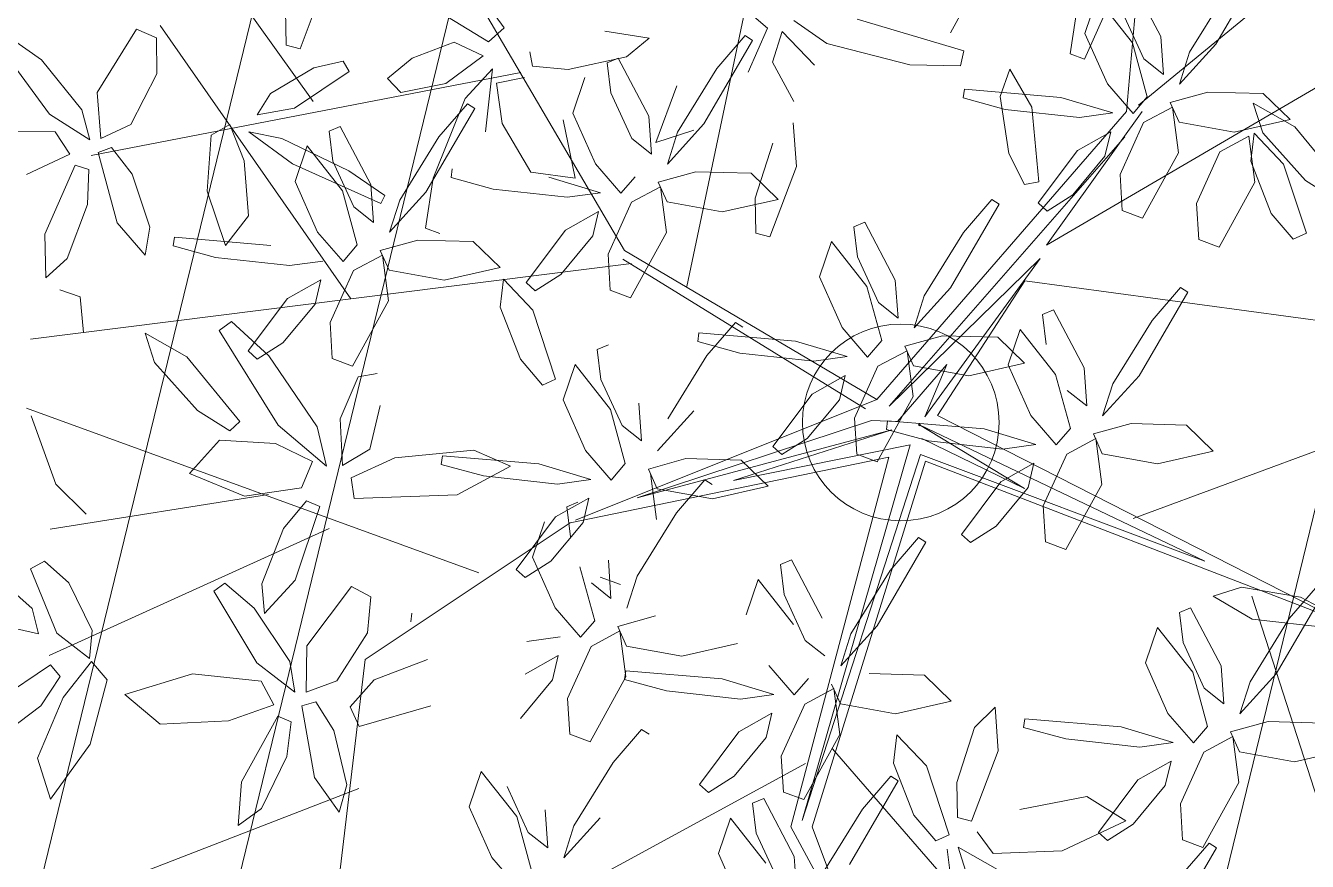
# Model space of a CAD drawing. Header units: millimetres. Extents: x 4980 to 19099, y 3891 to 5773.
# Drawn here: x 11492.33 to 11525.77, y 4866.39 to 4888.2 of the extents above; entities that cross this region are included whole.
import ezdxf

# ---------------------------------------------------------------- set-up
doc = ezdxf.new("R2010")
doc.units = ezdxf.units.MM
doc.layers.add('no3_ahşap gorunus on kalın', color=34, linetype='Continuous', lineweight=20)
doc.layers.add('no3_ölçü tefriş', color=252, linetype='Continuous', lineweight=0)

# ---------------------------------------------------------------- blocks, each defined once
blk = doc.blocks.new('p34')
at = {"color": 68}
for p, q in [((1694.211, -14121.641), (1693.807, -14119.884)), ((1694.626, -14121.385), (1696.025, -14119.712)), ((1696.316, -14119.918), (1695.95, -14120.849)), ((1695.95, -14120.849), (1694.933, -14122.183)), ((1692.951, -14121.176), (1693.734, -14122.154)), ((1694.222, -14122.572), (1694.626, -14121.385)), ((1693.734, -14122.154), (1694.211, -14121.641)), ((1690.45, -14122.307), (1691.557, -14122.016)), ((1691.557, -14122.016), (1693.491, -14122.355)), ((1694.933, -14122.183), (1694.222, -14122.572)), ((1691.074, -14122.734), (1690.45, -14122.307)), ((1693.491, -14122.355), (1693.461, -14122.731)), ((1694.323, -14122.844), (1695.467, -14122.467)), ((1695.467, -14122.467), (1697.314, -14123.072)), ((1685.284, -14123.84), (1686.868, -14122.79)), ((1690.238, -14122.735), (1690.186, -14123.299)), ((1692.571, -14122.915), (1691.074, -14122.734)), ((1692.288, -14123.78), (1693.95, -14122.86)), ((1693.461, -14122.731), (1692.571, -14122.915)), ((1693.95, -14122.86), (1694.164, -14123.17)), ((1694.861, -14123.512), (1694.323, -14122.844)), ((1682.568, -14122.911), (1681.987, -14124.007)), ((1694.164, -14123.17), (1693.613, -14123.859)), ((1697.314, -14123.072), (1697.217, -14123.63)), ((1679.223, -14123.492), (1680.671, -14124.82)), ((1681.381, -14124.322), (1681.371, -14123.339)), ((1690.186, -14123.299), (1689.295, -14123.599)), ((1696.306, -14123.858), (1694.861, -14123.512)), ((1679.573, -14124.831), (1678.405, -14123.875)), ((1681.519, -14124.785), (1682.979, -14123.718)), ((1682.979, -14123.718), (1683.264, -14124.026)), ((1684.711, -14124.793), (1685.284, -14123.84)), ((1691.641, -14124.685), (1692.288, -14123.78)), ((1693.613, -14123.859), (1692.377, -14124.635)), ((1697.217, -14123.63), (1696.306, -14123.858)), ((1681.987, -14124.007), (1681.381, -14124.322)), ((1683.264, -14124.026), (1682.866, -14124.778)), ((1680.433, -14125.139), (1679.573, -14124.831)), ((1680.671, -14124.82), (1680.433, -14125.139)), ((1681.074, -14125.768), (1681.519, -14124.785)), ((1682.866, -14124.778), (1681.801, -14125.667)), ((1692.377, -14124.635), (1691.641, -14124.685)), ((1677.269, -14125.649), (1678.225, -14125.068)), ((1678.225, -14125.068), (1679.922, -14125.339)), ((1688.976, -14125.589), (1689.667, -14125.164)), ((1689.667, -14125.164), (1689.325, -14126.37)), ((1679.922, -14125.339), (1681.012, -14125.841)), ((1692.049, -14125.343), (1692.018, -14126.48)), ((1692.278, -14125.317), (1692.049, -14125.343)), ((1692.667, -14127.812), (1692.278, -14125.317)), ((1678.903, -14126.316), (1677.269, -14125.649)), ((1681.012, -14125.841), (1680.639, -14126.347)), ((1681.801, -14125.667), (1681.074, -14125.768)), ((1688.029, -14126.973), (1688.976, -14125.589)), ((1693.644, -14125.86), (1692.385, -14126.661)), ((1695.087, -14125.618), (1693.644, -14125.86)), ((1695.477, -14126.027), (1695.087, -14125.618)), ((1680.639, -14126.347), (1678.903, -14126.316)), ((1689.325, -14126.37), (1688.013, -14128.112)), ((1692.018, -14126.48), (1692.27, -14128.408)), ((1680.385, -14126.889), (1679.849, -14127.968)), ((1681.324, -14128.47), (1680.385, -14126.889)), ((1692.385, -14126.661), (1693.274, -14127.065)), ((1693.274, -14127.065), (1694.647, -14126.612)), ((1686.147, -14128.698), (1686.38, -14127.164)), ((1686.38, -14127.164), (1687.41, -14127.715)), ((1687.712, -14127.922), (1688.029, -14126.973)), ((1688.155, -14129.106), (1690.188, -14127.026)), ((1690.188, -14127.026), (1690.491, -14127.284)), ((1690.491, -14127.284), (1689.854, -14128.445)), ((1687.41, -14127.715), (1687.674, -14129.158)), ((1688.013, -14128.112), (1687.712, -14127.922)), ((1691.425, -14128.564), (1689.852, -14127.893)), ((1679.849, -14127.968), (1680.352, -14129.678)), ((1681.564, -14130.257), (1681.324, -14128.47)), ((1682.001, -14130.04), (1683.549, -14128.504)), ((1683.549, -14128.504), (1683.82, -14128.736)), ((1692.105, -14129.288), (1691.425, -14128.564)), ((1692.27, -14128.408), (1692.591, -14129.223)), ((1683.82, -14128.736), (1683.369, -14129.629)), ((1686.713, -14130.086), (1686.147, -14128.698)), ((1687.417, -14130.585), (1688.155, -14129.106)), ((1687.674, -14129.158), (1687.45, -14130.202)), ((1680.352, -14129.678), (1681.042, -14130.723)), ((1683.369, -14129.629), (1682.233, -14130.863)), ((1684.031, -14129.676), (1683.299, -14129.929)), ((1683.299, -14129.929), (1684.331, -14130.496)), ((1685.572, -14129.886), (1684.031, -14129.676)), ((1686.415, -14130.294), (1685.572, -14129.886)), ((1681.042, -14130.723), (1681.564, -14130.257)), ((1681.489, -14131.185), (1682.001, -14130.04)), ((1687.45, -14130.202), (1686.713, -14130.086)), ((1677.758, -14130.572), (1678.887, -14130.385)), ((1678.339, -14131.055), (1677.758, -14130.572)), ((1678.887, -14130.385), (1680.781, -14130.901)), ((1684.331, -14130.496), (1686.349, -14130.665)), ((1686.349, -14130.665), (1686.415, -14130.294)), ((1680.781, -14130.901), (1680.717, -14131.273)), ((1682.233, -14130.863), (1681.489, -14131.185)), ((1679.813, -14131.374), (1678.339, -14131.055)), ((1681.564, -14131.465), (1682.739, -14131.196)), ((1682.739, -14131.196), (1684.522, -14131.968)), ((1679.451, -14132.209), (1681.192, -14131.446)), ((1680.717, -14131.273), (1679.813, -14131.374)), ((1681.192, -14131.446), (1681.376, -14131.775)), ((1682.039, -14132.18), (1681.564, -14131.465)), ((1681.376, -14131.775), (1680.764, -14132.41)), ((1678.724, -14133.05), (1679.451, -14132.209)), ((1683.445, -14132.658), (1682.039, -14132.18)), ((1684.522, -14131.968), (1684.374, -14132.515)), ((1680.764, -14132.41), (1679.462, -14133.069)), ((1684.374, -14132.515), (1683.445, -14132.658)), ((1681.018, -14133.025), (1681.463, -14132.675)), ((1681.463, -14132.675), (1682.293, -14133.116)), ((1679.462, -14133.069), (1678.724, -14133.05)), ((1681.985, -14134.71), (1681.018, -14133.025)), ((1682.293, -14133.116), (1683.135, -14134.34))]:
    blk.add_line(p, q, dxfattribs=at)
at = {"color": 44}
for p, q in [((1694.436, -14137.067), (1688.808, -14122.302)), ((1685.654, -14135.103), (1687.026, -14122.623)), ((1698.592, -14133.078), (1693.838, -14122.703)), ((1691.802, -14130.168), (1697.552, -14123.652)), ((1686.342, -14129.293), (1684.107, -14123.977)), ((1696.572, -14127.998), (1699.979, -14124.041)), ((1685.85, -14131.036), (1680.9, -14124.728)), ((1694.72, -14136.809), (1705.34, -14126.519)), ((1679.44, -14133.399), (1676.031, -14128.502)), ((1682.755, -14132.766), (1671.775, -14134.094)), ((1687.482, -14137.116), (1682.755, -14132.766)), ((1692.198, -14143.891), (1694.497, -14136.818)), ((1692.508, -14144.125), (1694.72, -14136.809)), ((1691.114, -14144.782), (1687.482, -14137.116)), ((1692.508, -14144.125), (1687.589, -14137.234)), ((1682.842, -14144.569), (1676.283, -14137.346)), ((1694.199, -14138.612), (1712.916, -14138.004)), ((1691.944, -14144.122), (1688.533, -14138.654)), ((1688.533, -14138.654), (1691.834, -14144.693)), ((1691.834, -14144.693), (1689.564, -14140.991)), ((1689.564, -14140.991), (1691.56, -14145.247)), ((1692.072, -14144.782), (1691.944, -14144.122)), ((1692.508, -14144.125), (1701.348, -14148.674)), ((1681.141, -14144.583), (1678.323, -14147.141)), ((1691.114, -14144.782), (1681.141, -14144.583)), ((1692.412, -14144.474), (1697.09, -14147.395)), ((1700.697, -14148.791), (1692.412, -14144.474)), ((1691.56, -14145.247), (1681.376, -14144.838)), ((1681.376, -14144.838), (1691.38, -14145.568)), ((1693.827, -14145.686), (1692.072, -14144.782)), ((1683.379, -14145.161), (1673.489, -14159.11)), ((1681.275, -14145.128), (1678.323, -14147.141)), ((1691.245, -14145.741), (1681.275, -14145.128)), ((1690.433, -14153.439), (1692.127, -14145.361)), ((1691.38, -14145.568), (1690.433, -14153.439)), ((1692.127, -14145.361), (1691.165, -14148.417)), ((1691.165, -14148.417), (1691.795, -14145.506)), ((1697.09, -14147.395), (1692.365, -14145.451)), ((1692.365, -14145.451), (1693.827, -14145.686)), ((1689.745, -14157.312), (1691.245, -14145.741)), ((1692.477, -14145.759), (1689.745, -14157.312)), ((1696.426, -14147.139), (1692.477, -14145.759)), ((1701.348, -14148.674), (1714.309, -14146.676)), ((1696.426, -14147.139), (1697.633, -14158.576)), ((1701.444, -14149.067), (1697.468, -14147.471)), ((1709.373, -14159.799), (1697.468, -14147.471)), ((1701.586, -14148.938), (1711.355, -14156.272)), ((1691.075, -14151.353), (1700.732, -14165.701)), ((1689.842, -14154.849), (1677.356, -14162.512))]:
    blk.add_line(p, q, dxfattribs=at)
at = {"color": 66}
for p, q in [((1694.647, -14126.612), (1695.477, -14126.027)), ((1695.413, -14126.554), (1694.872, -14127.859)), ((1695.445, -14127.429), (1695.413, -14126.554)), ((1696.51, -14126.865), (1695.893, -14126.654)), ((1695.893, -14126.654), (1696.293, -14127.563)), ((1697.432, -14127.802), (1696.51, -14126.865)), ((1697.837, -14126.959), (1698.717, -14126.729)), ((1697.827, -14127.336), (1697.837, -14126.959)), ((1695.041, -14129.331), (1695.445, -14127.429)), ((1696.293, -14127.563), (1697.554, -14128.72)), ((1699.776, -14127.575), (1697.827, -14127.336)), ((1689.852, -14127.893), (1689.702, -14128.17)), ((1694.872, -14127.859), (1694.409, -14130.341)), ((1697.787, -14128.508), (1697.432, -14127.802)), ((1689.702, -14128.17), (1690.272, -14128.717)), ((1694.438, -14128.029), (1693.294, -14128.913)), ((1695.411, -14128.115), (1694.438, -14128.029)), ((1694.491, -14129.289), (1695.411, -14128.115)), ((1689.854, -14128.445), (1688.351, -14130.104)), ((1695.925, -14128.583), (1695.186, -14128.862)), ((1696.111, -14128.837), (1695.925, -14128.583)), ((1697.554, -14128.72), (1697.787, -14128.508)), ((1690.272, -14128.717), (1691.453, -14129.294)), ((1693.294, -14128.913), (1692.706, -14129.742)), ((1695.186, -14128.862), (1694.157, -14129.68)), ((1694.829, -14129.969), (1696.111, -14128.837)), ((1691.453, -14129.294), (1692.105, -14129.288)), ((1693.21, -14129.997), (1694.491, -14129.289)), ((1694.634, -14130.393), (1695.041, -14129.331)), ((1690.18, -14130.065), (1691.078, -14129.79)), ((1691.078, -14129.79), (1692.539, -14130.062)), ((1692.706, -14129.742), (1693.21, -14129.997)), ((1694.157, -14129.68), (1693.882, -14130.271)), ((1697.617, -14129.738), (1697.348, -14130.162)), ((1698.284, -14130.237), (1697.617, -14129.738)), ((1688.351, -14130.104), (1687.417, -14130.585)), ((1690.112, -14130.628), (1690.18, -14130.065)), ((1692.539, -14130.062), (1693.111, -14130.701)), ((1693.882, -14130.271), (1694.829, -14129.969)), ((1697.348, -14130.162), (1697.846, -14131.243)), ((1698.948, -14131.205), (1698.284, -14130.237)), ((1694.409, -14130.341), (1694.634, -14130.393)), ((1688.696, -14130.645), (1687.526, -14130.988)), ((1689.872, -14130.835), (1688.696, -14130.645)), ((1690.074, -14131.295), (1689.872, -14130.835)), ((1691.987, -14131.136), (1690.112, -14130.628)), ((1693.111, -14130.701), (1691.987, -14131.136)), ((1693.214, -14130.618), (1692.766, -14130.964)), ((1693.709, -14131.506), (1693.214, -14130.618)), ((1694.606, -14130.798), (1693.732, -14130.738)), ((1693.732, -14130.738), (1694.973, -14131.414)), ((1699.174, -14132.068), (1699.551, -14130.874)), ((1687.526, -14130.988), (1688.114, -14131.581)), ((1692.766, -14130.964), (1692.855, -14132.424)), ((1697.846, -14131.243), (1698.783, -14132.024)), ((1698.783, -14132.024), (1698.948, -14131.205)), ((1686.764, -14131.488), (1687.271, -14131.287)), ((1687.498, -14134.079), (1686.764, -14131.488)), ((1687.271, -14131.287), (1688.052, -14132.266)), ((1688.114, -14131.581), (1689.287, -14131.57)), ((1688.052, -14132.266), (1688.726, -14134.221)), ((1699.623, -14132.377), (1699.174, -14132.068)), ((1688.166, -14133.487), (1688.136, -14134.625)), ((1688.395, -14133.462), (1688.166, -14133.487)), ((1688.785, -14135.956), (1688.395, -14133.462)), ((1684.219, -14133.661), (1683.99, -14133.686)), ((1688.549, -14135.256), (1687.498, -14134.079)), ((1688.726, -14134.221), (1688.549, -14135.256)), ((1688.136, -14134.625), (1688.387, -14136.553)), ((1679.661, -14136.312), (1678.517, -14137.197)), ((1680.634, -14136.398), (1679.661, -14136.312)), ((1679.714, -14137.573), (1680.634, -14136.398)), ((1678.517, -14137.197), (1677.929, -14138.025)), ((1680.409, -14137.146), (1679.38, -14137.964)), ((1678.433, -14138.281), (1679.714, -14137.573)), ((1679.38, -14137.964), (1679.105, -14138.555)), ((1679.105, -14138.555), (1680.052, -14138.253)), ((1679.829, -14139.082), (1678.955, -14139.021)), ((1678.955, -14139.021), (1680.196, -14139.698))]:
    blk.add_line(p, q, dxfattribs=at)
at = {"color": 64}
for p, q in [((1701.364, -14130.323), (1699.623, -14132.377)), ((1696.454, -14131.401), (1694.606, -14130.798)), ((1694.015, -14132.919), (1693.709, -14131.506)), ((1694.056, -14131.628), (1695.374, -14131.51)), ((1694.973, -14131.414), (1697.392, -14132.135)), ((1695.374, -14131.51), (1697.589, -14131.832)), ((1697.468, -14131.918), (1696.454, -14131.401)), ((1694.01, -14132.023), (1694.056, -14131.628)), ((1695.726, -14131.939), (1695.498, -14131.964)), ((1697.392, -14132.135), (1697.468, -14131.918)), ((1697.589, -14131.832), (1698.51, -14132.338)), ((1695.498, -14131.964), (1695.467, -14133.101)), ((1692.855, -14132.424), (1693.519, -14133.76)), ((1698.51, -14132.338), (1696.87, -14132.551)), ((1697.182, -14132.921), (1698.174, -14132.525)), ((1698.174, -14132.525), (1698.489, -14133.202)), ((1693.519, -14133.76), (1694.015, -14132.919)), ((1696.131, -14133.945), (1697.182, -14132.921)), ((1695.467, -14133.101), (1695.718, -14135.029)), ((1699.172, -14133.181), (1698.827, -14133.333)), ((1698.827, -14133.333), (1698.959, -14134.26)), ((1692.515, -14134.003), (1693.247, -14133.916)), ((1693.247, -14133.916), (1692.648, -14134.852)), ((1696.248, -14135.107), (1696.131, -14133.945)), ((1691.321, -14134.842), (1692.515, -14134.003)), ((1698.959, -14134.26), (1699.644, -14135.657)), ((1693.301, -14134.514), (1693.151, -14134.791)), ((1694.874, -14135.185), (1693.301, -14134.514)), ((1696.04, -14135.844), (1696.116, -14134.433)), ((1697.652, -14134.445), (1696.248, -14135.107)), ((1690.806, -14135.558), (1691.321, -14134.842)), ((1692.648, -14134.852), (1691.036, -14135.857)), ((1693.151, -14134.791), (1693.721, -14135.339)), ((1697.887, -14134.65), (1696.743, -14135.534)), ((1698.86, -14134.736), (1697.887, -14134.65)), ((1695.554, -14135.909), (1694.874, -14135.185)), ((1695.718, -14135.029), (1696.04, -14135.844)), ((1699.374, -14135.205), (1698.635, -14135.483)), ((1699.56, -14135.459), (1699.374, -14135.205)), ((1700.262, -14136.123), (1700.157, -14134.95)), ((1691.036, -14135.857), (1690.806, -14135.558)), ((1693.721, -14135.339), (1694.902, -14135.915)), ((1696.743, -14135.534), (1696.154, -14136.363)), ((1698.635, -14135.483), (1697.606, -14136.301)), ((1698.277, -14136.591), (1699.56, -14135.459)), ((1694.902, -14135.915), (1695.554, -14135.909)), ((1699.644, -14135.657), (1700.262, -14136.123)), ((1685.969, -14136.037), (1685.82, -14136.314)), ((1687.543, -14136.708), (1685.969, -14136.037)), ((1688.709, -14137.368), (1688.785, -14135.956)), ((1690.556, -14136.173), (1689.412, -14137.057)), ((1691.529, -14136.259), (1690.556, -14136.173)), ((1690.608, -14137.433), (1691.529, -14136.259)), ((1686.38, -14136.372), (1685.235, -14137.256)), ((1685.82, -14136.314), (1686.39, -14136.862)), ((1687.352, -14136.458), (1686.38, -14136.372)), ((1688.387, -14136.553), (1688.709, -14137.368)), ((1693.628, -14136.687), (1694.527, -14136.412)), ((1694.527, -14136.412), (1695.987, -14136.683)), ((1696.154, -14136.363), (1696.659, -14136.619)), ((1697.606, -14136.301), (1697.331, -14136.893)), ((1697.331, -14136.893), (1698.277, -14136.591)), ((1684.046, -14137.631), (1683.366, -14136.907)), ((1684.211, -14136.752), (1684.532, -14137.567)), ((1686.39, -14136.862), (1687.571, -14137.439)), ((1687.867, -14136.927), (1687.127, -14137.206)), ((1688.223, -14137.432), (1687.543, -14136.708)), ((1688.052, -14137.181), (1687.867, -14136.927)), ((1692.043, -14136.728), (1691.304, -14137.007)), ((1692.229, -14136.982), (1692.043, -14136.728)), ((1693.561, -14137.249), (1693.628, -14136.687)), ((1695.987, -14136.683), (1696.56, -14137.323)), ((1698.206, -14137.822), (1697.652, -14136.93)), ((1697.652, -14136.93), (1699.22, -14137.114)), ((1682.213, -14137.061), (1683.394, -14137.637)), ((1685.235, -14137.256), (1684.647, -14138.085)), ((1689.412, -14137.057), (1688.823, -14137.886)), ((1691.304, -14137.007), (1690.275, -14137.825)), ((1695.436, -14137.758), (1693.561, -14137.249)), ((1687.571, -14137.439), (1688.223, -14137.432)), ((1689.328, -14138.142), (1690.608, -14137.433)), ((1698.054, -14137.419), (1697.18, -14137.359)), ((1697.18, -14137.359), (1698.422, -14138.035)), ((1699.903, -14138.022), (1698.054, -14137.419)), ((1683.394, -14137.637), (1684.046, -14137.631)), ((1685.151, -14138.341), (1686.432, -14137.632)), ((1688.823, -14137.886), (1689.328, -14138.142)), ((1690.275, -14137.825), (1690, -14138.416)), ((1682.121, -14138.409), (1683.019, -14138.134)), ((1683.019, -14138.134), (1684.48, -14138.406)), ((1684.647, -14138.085), (1685.151, -14138.341)), ((1686.098, -14138.024), (1685.823, -14138.615)), ((1686.23, -14138.772), (1686.297, -14138.21)), ((1690, -14138.416), (1690.946, -14138.114)), ((1698.422, -14138.035), (1700.841, -14138.756)), ((1700.917, -14138.539), (1699.903, -14138.022)), ((1682.053, -14138.971), (1682.121, -14138.409)), ((1684.48, -14138.406), (1685.052, -14139.045)), ((1685.823, -14138.615), (1686.77, -14138.313)), ((1700.841, -14138.756), (1700.917, -14138.539)), ((1701.487, -14138.568), (1701.24, -14139.054)), ((1689.228, -14138.846), (1688.105, -14139.281)), ((1689.332, -14138.763), (1688.884, -14139.108)), ((1689.827, -14139.65), (1689.332, -14138.763)), ((1689.849, -14138.882), (1691.091, -14139.558)), ((1692.572, -14139.545), (1690.723, -14138.943)), ((1701.24, -14139.054), (1700.006, -14138.839)), ((1681.677, -14139.685), (1679.829, -14139.082)), ((1683.928, -14139.48), (1682.053, -14138.971)), ((1685.052, -14139.045), (1683.928, -14139.48)), ((1685.155, -14138.962), (1684.708, -14139.307)), ((1685.65, -14139.849), (1685.155, -14138.962)), ((1686.547, -14139.142), (1685.673, -14139.081)), ((1688.396, -14139.744), (1686.547, -14139.142)), ((1688.884, -14139.108), (1688.973, -14140.569)), ((1692.867, -14139.229), (1692.836, -14140.366)), ((1693.096, -14139.204), (1692.867, -14139.229)), ((1693.485, -14141.698), (1693.096, -14139.204)), ((1683.85, -14139.46), (1683.819, -14140.597)), ((1684.079, -14139.435), (1683.85, -14139.46)), ((1684.468, -14141.929), (1684.079, -14139.435)), ((1684.708, -14139.307), (1684.796, -14140.768)), ((1693.586, -14140.062), (1692.572, -14139.545)), ((1700.415, -14139.392), (1699.544, -14140.179)), ((1701.248, -14139.447), (1700.415, -14139.392)), ((1700.599, -14140.479), (1701.248, -14139.447)), ((1682.691, -14140.201), (1681.677, -14139.685)), ((1689.409, -14140.261), (1688.396, -14139.744)), ((1690.133, -14141.064), (1689.827, -14139.65)), ((1701.216, -14140.656), (1701.596, -14139.676)), ((1682.615, -14140.419), (1682.691, -14140.201)), ((1689.333, -14140.479), (1689.409, -14140.261)), ((1683.819, -14140.597), (1684.07, -14142.525)), ((1688.973, -14140.569), (1689.637, -14141.905)), ((1684.796, -14140.768), (1685.46, -14142.104)), ((1689.637, -14141.905), (1690.133, -14141.064)), ((1681.653, -14142.01), (1681.503, -14142.287)), ((1681.503, -14142.287), (1682.073, -14142.834)), ((1683.226, -14142.681), (1681.653, -14142.01)), ((1687.212, -14142.232), (1686.239, -14142.146)), ((1686.291, -14143.406), (1687.212, -14142.232)), ((1680.019, -14142.917), (1678.875, -14143.801)), ((1680.992, -14143.003), (1680.019, -14142.917)), ((1682.073, -14142.834), (1683.254, -14143.411)), ((1683.906, -14143.405), (1683.226, -14142.681)), ((1686.629, -14144.086), (1687.912, -14142.955)), ((1687.726, -14142.701), (1686.987, -14142.979)), ((1687.912, -14142.955), (1687.726, -14142.701)), ((1680.071, -14144.177), (1680.992, -14143.003)), ((1686.987, -14142.979), (1685.958, -14143.797)), ((1681.506, -14143.472), (1680.767, -14143.75)), ((1681.692, -14143.726), (1681.506, -14143.472)), ((1680.767, -14143.75), (1679.738, -14144.568)), ((1680.409, -14144.857), (1681.692, -14143.726)), ((1679.463, -14145.16), (1680.409, -14144.857))]:
    blk.add_line(p, q, dxfattribs=at)
at = {"color": 62}
for p, q in [((1696.663, -14137.239), (1696.215, -14137.585)), ((1697.158, -14138.127), (1696.663, -14137.239)), ((1696.56, -14137.323), (1695.436, -14137.758)), ((1696.215, -14137.585), (1696.304, -14139.046)), ((1697.464, -14139.541), (1697.158, -14138.127)), ((1696.304, -14139.046), (1696.968, -14140.382)), ((1696.968, -14140.382), (1697.464, -14139.541)), ((1695.975, -14140.027), (1696.855, -14139.797)), ((1696.855, -14139.797), (1698.359, -14139.901)), ((1693.51, -14140.28), (1693.586, -14140.062)), ((1695.964, -14140.404), (1695.975, -14140.027)), ((1699.004, -14140.296), (1697.913, -14140.644)), ((1692.836, -14140.366), (1693.088, -14142.294)), ((1697.913, -14140.644), (1695.964, -14140.404)), ((1701.191, -14142.894), (1701.216, -14140.656)), ((1702.024, -14141.273), (1701.881, -14144.178)), ((1684.392, -14143.34), (1684.468, -14141.929)), ((1690.67, -14141.779), (1690.521, -14142.056)), ((1692.243, -14142.45), (1690.67, -14141.779)), ((1693.409, -14143.109), (1693.485, -14141.698)), ((1695.257, -14141.915), (1694.112, -14142.799)), ((1696.229, -14142.001), (1695.257, -14141.915)), ((1690.521, -14142.056), (1691.09, -14142.603)), ((1693.088, -14142.294), (1693.409, -14143.109)), ((1695.309, -14143.175), (1696.229, -14142.001)), ((1684.07, -14142.525), (1684.392, -14143.34)), ((1691.09, -14142.603), (1692.271, -14143.18)), ((1692.923, -14143.174), (1692.243, -14142.45)), ((1696.743, -14142.47), (1696.004, -14142.748)), ((1696.929, -14142.724), (1696.743, -14142.47)), ((1694.112, -14142.799), (1693.524, -14143.628)), ((1696.004, -14142.748), (1694.975, -14143.566)), ((1695.647, -14143.855), (1696.929, -14142.724)), ((1701.483, -14144.185), (1701.191, -14142.894)), ((1685.095, -14143.03), (1684.507, -14143.859)), ((1692.271, -14143.18), (1692.923, -14143.174)), ((1694.028, -14143.883), (1695.309, -14143.175)), ((1683.254, -14143.411), (1683.906, -14143.405)), ((1693.524, -14143.628), (1694.028, -14143.883)), ((1694.975, -14143.566), (1694.7, -14144.158)), ((1681.98, -14144.183), (1682.879, -14143.907)), ((1682.879, -14143.907), (1684.339, -14144.179)), ((1684.507, -14143.859), (1685.011, -14144.114)), ((1685.958, -14143.797), (1685.683, -14144.389)), ((1690.93, -14144.514), (1690.998, -14143.952)), ((1690.998, -14143.952), (1691.896, -14143.677)), ((1691.896, -14143.677), (1693.357, -14143.948)), ((1693.357, -14143.948), (1693.929, -14144.588)), ((1694.7, -14144.158), (1695.647, -14143.855)), ((1704.134, -14144.232), (1702.259, -14143.724)), ((1681.913, -14144.745), (1681.98, -14144.183)), ((1684.339, -14144.179), (1684.912, -14144.818)), ((1701.881, -14144.178), (1701.483, -14144.185)), ((1692.805, -14145.023), (1690.93, -14144.514)), ((1691.807, -14144.554), (1691.776, -14145.691)), ((1692.036, -14144.529), (1691.807, -14144.554)), ((1692.425, -14147.023), (1692.036, -14144.529)), ((1693.929, -14144.588), (1692.805, -14145.023)), ((1694.032, -14144.504), (1693.584, -14144.85)), ((1694.527, -14145.392), (1694.032, -14144.504)), ((1695.424, -14144.684), (1694.55, -14144.624)), ((1694.55, -14144.624), (1695.791, -14145.3)), ((1700.684, -14144.451), (1700.653, -14145.588)), ((1700.912, -14144.426), (1700.684, -14144.451)), ((1701.302, -14146.92), (1700.912, -14144.426)), ((1683.788, -14145.253), (1681.913, -14144.745)), ((1684.912, -14144.818), (1683.788, -14145.253)), ((1685.015, -14144.735), (1684.567, -14145.081)), ((1686.407, -14144.915), (1685.533, -14144.855)), ((1685.533, -14144.855), (1686.774, -14145.531)), ((1688.255, -14145.518), (1686.407, -14144.915)), ((1693.584, -14144.85), (1693.673, -14146.31)), ((1697.273, -14145.287), (1695.424, -14144.684)), ((1684.567, -14145.081), (1684.656, -14146.541)), ((1695.791, -14145.3), (1698.21, -14146.021)), ((1698.286, -14145.804), (1697.273, -14145.287)), ((1685.816, -14147.036), (1685.51, -14145.623)), ((1686.774, -14145.531), (1689.193, -14146.252)), ((1689.269, -14146.035), (1688.255, -14145.518)), ((1694.833, -14146.806), (1694.527, -14145.392)), ((1699.554, -14145.948), (1700.951, -14145.379)), ((1700.653, -14145.588), (1700.904, -14147.516)), ((1701.704, -14145.45), (1700.877, -14146.242)), ((1700.951, -14145.379), (1701.704, -14145.45)), ((1682.035, -14146.289), (1680.187, -14145.686)), ((1691.776, -14145.691), (1692.028, -14147.62)), ((1698.21, -14146.021), (1698.286, -14145.804)), ((1698.865, -14146.541), (1699.554, -14145.948)), ((1680.554, -14146.302), (1682.973, -14147.023)), ((1683.049, -14146.806), (1682.035, -14146.289)), ((1689.193, -14146.252), (1689.269, -14146.035)), ((1693.673, -14146.31), (1694.337, -14147.646)), ((1700.877, -14146.242), (1699.022, -14146.884)), ((1684.656, -14146.541), (1685.32, -14147.877)), ((1699.022, -14146.884), (1698.865, -14146.541)), ((1682.202, -14147.635), (1683.396, -14146.796)), ((1682.973, -14147.023), (1683.049, -14146.806)), ((1683.396, -14146.796), (1684.129, -14146.708)), ((1684.129, -14146.708), (1683.53, -14147.645)), ((1694.337, -14147.646), (1694.833, -14146.806)), ((1701.226, -14148.331), (1701.302, -14146.92)), ((1685.32, -14147.877), (1685.816, -14147.036)), ((1689.61, -14147.104), (1689.461, -14147.381)), ((1691.184, -14147.775), (1689.61, -14147.104)), ((1692.349, -14148.435), (1692.425, -14147.023)), ((1694.197, -14147.24), (1693.052, -14148.124)), ((1695.169, -14147.326), (1694.197, -14147.24)), ((1698.487, -14147.001), (1698.337, -14147.278)), ((1698.337, -14147.278), (1698.907, -14147.825)), ((1700.06, -14147.672), (1698.487, -14147.001)), ((1681.687, -14148.351), (1682.202, -14147.635)), ((1683.53, -14147.645), (1681.917, -14148.65)), ((1689.461, -14147.381), (1690.03, -14147.929)), ((1692.028, -14147.62), (1692.349, -14148.435)), ((1694.249, -14148.5), (1695.169, -14147.326)), ((1690.03, -14147.929), (1691.211, -14148.505)), ((1691.863, -14148.499), (1691.184, -14147.775)), ((1695.684, -14147.795), (1694.944, -14148.074)), ((1695.869, -14148.049), (1695.684, -14147.795)), ((1698.907, -14147.825), (1700.088, -14148.402)), ((1700.74, -14148.396), (1700.06, -14147.672)), ((1693.052, -14148.124), (1692.464, -14148.953)), ((1694.587, -14149.181), (1695.869, -14148.049)), ((1681.917, -14148.65), (1681.687, -14148.351)), ((1682.411, -14148.753), (1683.291, -14148.523)), ((1683.291, -14148.523), (1684.796, -14148.627)), ((1684.796, -14148.627), (1685.441, -14149.022)), ((1691.211, -14148.505), (1691.863, -14148.499)), ((1692.969, -14149.209), (1694.249, -14148.5)), ((1681.545, -14148.684), (1680.422, -14149.119)), ((1680.97, -14149.376), (1681.66, -14148.951)), ((1681.66, -14148.951), (1681.318, -14150.157)), ((1682.401, -14149.13), (1682.411, -14148.753)), ((1692.464, -14148.953), (1692.969, -14149.209)), ((1693.915, -14148.892), (1693.641, -14149.483)), ((1698.814, -14149.174), (1699.713, -14148.898)), ((1684.35, -14149.37), (1682.401, -14149.13)), ((1685.441, -14149.022), (1684.35, -14149.37)), ((1689.87, -14149.839), (1689.938, -14149.277)), ((1689.938, -14149.277), (1690.836, -14149.002)), ((1690.836, -14149.002), (1692.297, -14149.274)), ((1692.297, -14149.274), (1692.869, -14149.913)), ((1693.641, -14149.483), (1694.587, -14149.181)), ((1698.747, -14149.736), (1698.814, -14149.174)), ((1682.168, -14149.344), (1681.719, -14149.88)), ((1681.719, -14149.88), (1682.213, -14151.614)), ((1685.331, -14149.847), (1685.102, -14149.872)), ((1685.72, -14152.341), (1685.331, -14149.847)), ((1691.745, -14150.348), (1689.87, -14149.839)), ((1692.869, -14149.913), (1691.745, -14150.348)), ((1692.973, -14149.83), (1692.525, -14150.175)), ((1693.468, -14150.717), (1692.973, -14149.83)), ((1694.364, -14150.01), (1693.49, -14149.949)), ((1693.49, -14149.949), (1694.731, -14150.625)), ((1683.745, -14151.899), (1683.001, -14150.28)), ((1692.525, -14150.175), (1692.613, -14151.636)), ((1682.213, -14151.614), (1683.369, -14153.044)), ((1683.369, -14153.044), (1683.745, -14151.899)), ((1682.905, -14152.422), (1682.755, -14152.699)), ((1684.478, -14153.093), (1682.905, -14152.422)), ((1688.464, -14152.644), (1687.491, -14152.558)), ((1687.544, -14153.818), (1688.464, -14152.644)), ((1682.755, -14152.699), (1683.325, -14153.247)), ((1683.325, -14153.247), (1684.506, -14153.823)), ((1685.158, -14153.817), (1684.478, -14153.093)), ((1688.978, -14153.113), (1688.239, -14153.392)), ((1689.164, -14153.367), (1688.978, -14153.113)), ((1687.882, -14154.499), (1689.164, -14153.367)), ((1683.233, -14154.595), (1684.131, -14154.32)), ((1683.165, -14155.157), (1683.233, -14154.595)), ((1680.823, -14154.784), (1683.242, -14155.506)), ((1683.317, -14155.288), (1682.304, -14154.771))]:
    blk.add_line(p, q, dxfattribs=at)
at = {"color": 60}
for p, q in [((1702.417, -14147.283), (1702.462, -14146.887)), ((1702.462, -14146.887), (1703.781, -14146.769)), ((1703.073, -14147.137), (1701.929, -14148.021)), ((1705.277, -14147.81), (1702.417, -14147.283)), ((1704.046, -14147.223), (1703.073, -14147.137)), ((1703.125, -14148.397), (1704.046, -14147.223)), ((1700.904, -14147.516), (1701.226, -14148.331)), ((1703.821, -14147.97), (1702.792, -14148.788)), ((1703.463, -14149.077), (1704.746, -14147.946)), ((1701.929, -14148.021), (1701.341, -14148.85)), ((1700.088, -14148.402), (1700.74, -14148.396)), ((1701.845, -14149.105), (1703.125, -14148.397)), ((1699.713, -14148.898), (1701.173, -14149.17)), ((1701.341, -14148.85), (1701.845, -14149.105)), ((1702.792, -14148.788), (1702.517, -14149.379)), ((1701.173, -14149.17), (1701.746, -14149.809)), ((1702.517, -14149.379), (1703.463, -14149.077)), ((1685.102, -14149.872), (1685.071, -14151.009)), ((1700.622, -14150.244), (1698.747, -14149.736)), ((1701.746, -14149.809), (1700.622, -14150.244)), ((1701.849, -14149.726), (1701.401, -14150.072)), ((1702.344, -14150.614), (1701.849, -14149.726)), ((1703.241, -14149.906), (1702.367, -14149.846)), ((1702.367, -14149.846), (1703.608, -14150.522)), ((1705.089, -14150.509), (1703.241, -14149.906)), ((1696.213, -14150.612), (1694.364, -14150.01)), ((1701.401, -14150.072), (1701.49, -14151.532)), ((1694.731, -14150.625), (1697.15, -14151.347)), ((1697.226, -14151.129), (1696.213, -14150.612)), ((1702.65, -14152.027), (1702.344, -14150.614)), ((1703.608, -14150.522), (1706.027, -14151.243)), ((1693.773, -14152.131), (1693.468, -14150.717)), ((1685.071, -14151.009), (1685.323, -14152.938)), ((1697.15, -14151.347), (1697.226, -14151.129)), ((1698.481, -14151.856), (1698.549, -14151.294)), ((1698.549, -14151.294), (1699.447, -14151.018)), ((1699.447, -14151.018), (1700.908, -14151.29)), ((1700.908, -14151.29), (1701.48, -14151.929)), ((1692.613, -14151.636), (1693.277, -14152.972)), ((1701.49, -14151.532), (1702.154, -14152.868)), ((1700.356, -14152.364), (1698.481, -14151.856)), ((1701.48, -14151.929), (1700.356, -14152.364)), ((1701.653, -14152.255), (1702.343, -14151.83)), ((1702.343, -14151.83), (1702.001, -14153.036)), ((1693.277, -14152.972), (1693.773, -14152.131)), ((1699.662, -14152.97), (1700.856, -14152.131)), ((1700.706, -14153.639), (1701.653, -14152.255)), ((1700.856, -14152.131), (1701.588, -14152.043)), ((1701.588, -14152.043), (1700.989, -14152.98)), ((1702.154, -14152.868), (1702.65, -14152.027)), ((1685.644, -14153.753), (1685.72, -14152.341)), ((1687.491, -14152.558), (1686.347, -14153.442)), ((1685.323, -14152.938), (1685.644, -14153.753)), ((1699.147, -14153.686), (1699.662, -14152.97)), ((1700.989, -14152.98), (1699.377, -14153.985)), ((1702.001, -14153.036), (1700.689, -14154.778)), ((1686.347, -14153.442), (1685.759, -14154.271)), ((1688.239, -14153.392), (1687.21, -14154.21)), ((1700.388, -14154.588), (1700.706, -14153.639)), ((1684.506, -14153.823), (1685.158, -14153.817)), ((1686.263, -14154.527), (1687.544, -14153.818)), ((1689.603, -14153.868), (1689.263, -14154.995)), ((1690.003, -14154.531), (1689.603, -14153.868)), ((1699.377, -14153.985), (1699.147, -14153.686)), ((1684.131, -14154.32), (1685.592, -14154.592)), ((1685.759, -14154.271), (1686.263, -14154.527)), ((1687.21, -14154.21), (1686.935, -14154.801)), ((1685.592, -14154.592), (1686.164, -14155.231)), ((1686.935, -14154.801), (1687.882, -14154.499)), ((1690.117, -14156.083), (1690.003, -14154.531)), ((1689.263, -14154.995), (1689.516, -14157.004)), ((1685.04, -14155.666), (1683.165, -14155.157)), ((1683.242, -14155.506), (1683.317, -14155.288)), ((1686.164, -14155.231), (1685.04, -14155.666)), ((1686.267, -14155.148), (1685.819, -14155.493)), ((1686.762, -14156.035), (1686.267, -14155.148)), ((1687.659, -14155.328), (1686.785, -14155.267)), ((1686.785, -14155.267), (1688.026, -14155.943)), ((1689.508, -14155.93), (1687.659, -14155.328)), ((1685.819, -14155.493), (1685.908, -14156.954)), ((1688.026, -14155.943), (1690.445, -14156.665)), ((1690.521, -14156.447), (1689.508, -14155.93)), ((1687.068, -14157.449), (1686.762, -14156.035)), ((1689.893, -14156.992), (1690.117, -14156.083)), ((1685.908, -14156.954), (1686.572, -14158.29))]:
    blk.add_line(p, q, dxfattribs=at)
at = {"color": 0}
blk.add_circle((1692.072, -14144.874, 33.324), 2.566, dxfattribs=at)
blk.add_circle((1692.127, -14145.361), 0.0214)

msp = doc.modelspace()

# ---------------------------------------------------------------- linework, layer by layer
at = {"layer": 'no3_ahşap gorunus on kalın'}
msp.add_lwpolyline([(11512.089, 4945.255), (11474.096, 4789.48), (11508.099, 4781.187), (11546.092, 4936.962), (11512.089, 4945.255)], dxfattribs=at)
msp.add_lwpolyline([(11515.761, 4939.213), (11480.138, 4793.153), (11504.426, 4787.229), (11540.049, 4933.289)], close=True, dxfattribs=at)

# ---------------------------------------------------------------- block references
at = {"layer": 'no3_ölçü tefriş', "rotation": 76.29338604496003}
msp.add_blockref('p34', (-2627.823, 6585.59), dxfattribs=at)

doc.saveas('drawing.dxf')
